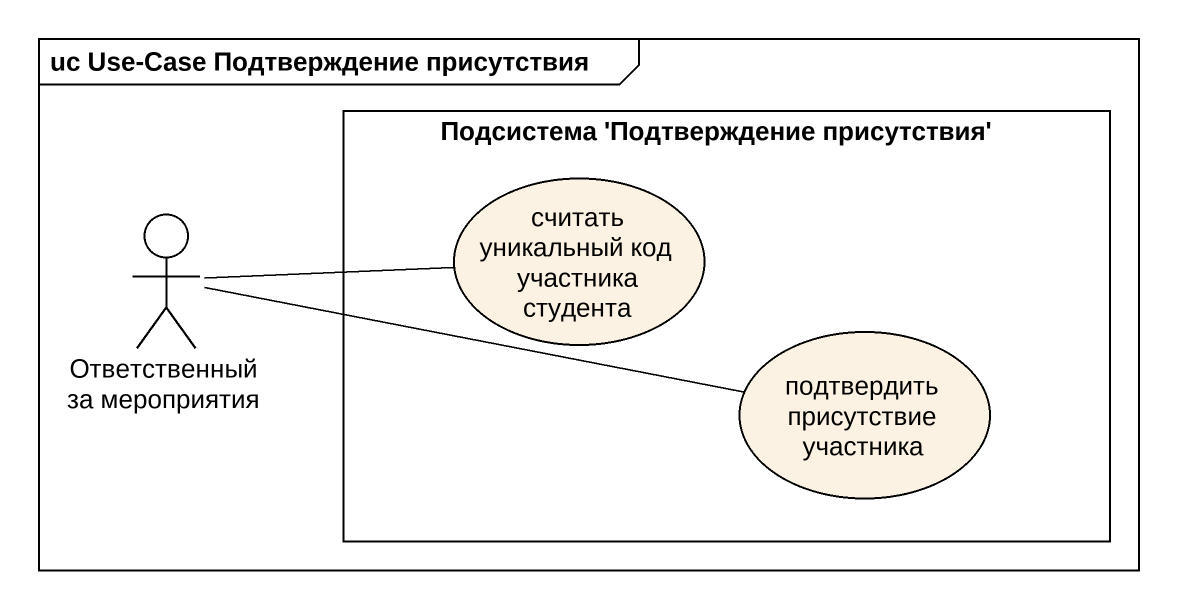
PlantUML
@startuml
mainframe uc Use-Case Подтверждение присутствия
rectangle "Подсистема 'Подтверждение присутствия'" as Подсистема_Подтверждение {
  usecase "считать уникальный код участника студента" as считать_уникальный_код
  usecase "подтвердить присутствие участника" as подтвердить_присутствие
}
actor "Ответственный за мероприятия" as Ответственный_за_мероприятия
Ответственный_за_мероприятия -right- считать_уникальный_код
Ответственный_за_мероприятия -right- подтвердить_присутствие
@enduml
